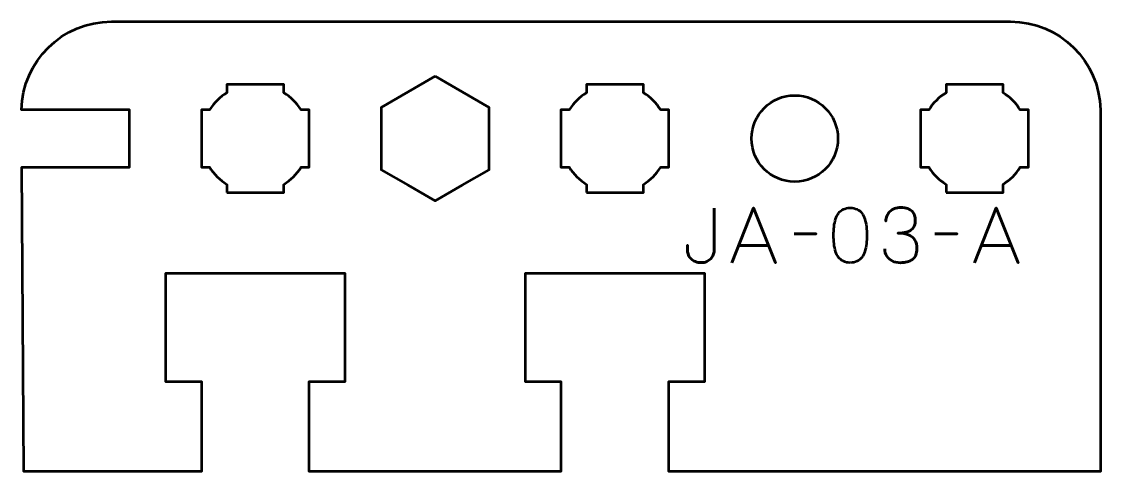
# Model space of a CAD drawing. Header units: centimetres. Extents: x -13.5 to -7.5, y -20.1 to -9.6.
# Drawn here: x -13.5 to -7.5, y -12.1 to -9.6 of the extents above; entities that cross this region are included whole.
import ezdxf

# ---------------------------------------------------------------- set-up
doc = ezdxf.new("R2010")
doc.units = ezdxf.units.CM
doc.header["$MEASUREMENT"] = 0
doc.layers.add('Layer 1', color=7, linetype='Continuous')

msp = doc.modelspace()

# ---------------------------------------------------------------- linework, layer by layer
at = {"layer": 'Layer 1', "lineweight": 53}
msp.add_ellipse((-9.2, -10.25001), major_axis=(0.23999, 0), ratio=0.9999583, dxfattribs=at)
for points, knots in [([(-7.99996, -9.60001), (-7.99996, -9.60001), (-13.00005, -9.60001), (-13.00005, -9.60001), (-13.00005, -9.60001), (-13.27321, -9.60001), (-13.49528, -9.81921), (-13.49995, -10.09126), (-13.49995, -10.09126), (-13.49995, -10.09126), (-12.90005, -10.09126), (-12.90005, -10.09126), (-12.90005, -10.09126), (-12.90005, -10.09126), (-12.90005, -10.40876), (-12.90005, -10.40876), (-12.90005, -10.40876), (-12.90005, -10.40876), (-13.49813, -10.40876), (-13.49813, -10.40876), (-13.49813, -10.40876), (-13.49813, -10.40876), (-13.48755, -12.10001), (-13.48755, -12.10001), (-13.48755, -12.10001), (-13.48755, -12.10001), (-12.50005, -12.10001), (-12.50005, -12.10001), (-12.50005, -12.10001), (-12.50005, -12.10001), (-12.50005, -11.60001), (-12.50005, -11.60001), (-12.50005, -11.60001), (-12.50005, -11.60001), (-12.70005, -11.6), (-12.70005, -11.6), (-12.70005, -11.6), (-12.70005, -11.6), (-12.70005, -11.00001), (-12.70005, -11.00001), (-12.70005, -11.00001), (-12.31672, -11.00001), (-12.08338, -11.00001), (-11.70005, -11.00001), (-11.70005, -11.00001), (-11.70005, -11.00001), (-11.70005, -11.6), (-11.70005, -11.6), (-11.70005, -11.6), (-11.70005, -11.6), (-11.90005, -11.60001), (-11.90005, -11.60001), (-11.90005, -11.60001), (-11.90005, -11.60001), (-11.90005, -12.10002), (-11.90005, -12.10002), (-11.90005, -12.10002), (-11.90005, -12.10002), (-11.49996, -12.10001), (-11.49996, -12.10001), (-11.49996, -12.10001), (-11.49996, -12.10001), (-11.49996, -12.10001), (-11.49996, -12.10001), (-11.49996, -12.10001), (-11.49996, -12.10001), (-10.89996, -12.10001), (-10.89996, -12.10001), (-10.89996, -12.10001), (-10.89996, -12.10001), (-10.89996, -12.10001), (-10.89996, -12.10001), (-10.89996, -12.10001), (-10.89996, -12.10001), (-10.50005, -12.10001), (-10.50005, -12.10001), (-10.50005, -12.10001), (-10.50005, -12.10001), (-10.50005, -11.60001), (-10.50005, -11.60001), (-10.50005, -11.60001), (-10.50005, -11.60001), (-10.70005, -11.6), (-10.70005, -11.6), (-10.70005, -11.6), (-10.70005, -11.6), (-10.70005, -11.00001), (-10.70005, -11.00001), (-10.70005, -11.00001), (-10.31672, -11.00001), (-10.08338, -11.00001), (-9.70005, -11.00001), (-9.70005, -11.00001), (-9.70005, -11.00001), (-9.70005, -11.6), (-9.70005, -11.6), (-9.70005, -11.6), (-9.70005, -11.6), (-9.90005, -11.60001), (-9.90005, -11.60001), (-9.90005, -11.60001), (-9.90005, -11.60001), (-9.90005, -12.10001), (-9.90005, -12.10001), (-9.90005, -12.10001), (-9.90005, -12.10001), (-7.49995, -12.10001), (-7.49995, -12.10001), (-7.49995, -12.10001), (-7.49995, -12.10001), (-7.49995, -12.10001), (-7.49995, -12.10001), (-7.49995, -12.10001), (-7.49995, -12.10001), (-7.49995, -12.10002), (-7.49995, -12.10002), (-7.49995, -12.10002), (-7.49995, -12.10002), (-7.50006, -10.09126), (-7.50006, -10.09126), (-7.50006, -10.09126), (-7.50473, -9.81921), (-7.7268, -9.60001), (-7.99996, -9.60001)], [0, 0, 0, 0, 0.0322581, 0.0322581, 0.0322581, 0.0322581, 0.0645161, 0.0645161, 0.0645161, 0.0645161, 0.0967742, 0.0967742, 0.0967742, 0.0967742, 0.1290323, 0.1290323, 0.1290323, 0.1290323, 0.1612903, 0.1612903, 0.1612903, 0.1612903, 0.1935484, 0.1935484, 0.1935484, 0.1935484, 0.2258065, 0.2258065, 0.2258065, 0.2258065, 0.2580645, 0.2580645, 0.2580645, 0.2580645, 0.2903226, 0.2903226, 0.2903226, 0.2903226, 0.3225806, 0.3225806, 0.3225806, 0.3225806, 0.3548387, 0.3548387, 0.3548387, 0.3548387, 0.3870968, 0.3870968, 0.3870968, 0.3870968, 0.4193548, 0.4193548, 0.4193548, 0.4193548, 0.4516129, 0.4516129, 0.4516129, 0.4516129, 0.483871, 0.483871, 0.483871, 0.483871, 0.516129, 0.516129, 0.516129, 0.516129, 0.5483871, 0.5483871, 0.5483871, 0.5483871, 0.5806452, 0.5806452, 0.5806452, 0.5806452, 0.6129032, 0.6129032, 0.6129032, 0.6129032, 0.6451613, 0.6451613, 0.6451613, 0.6451613, 0.6774194, 0.6774194, 0.6774194, 0.6774194, 0.7096774, 0.7096774, 0.7096774, 0.7096774, 0.7419355, 0.7419355, 0.7419355, 0.7419355, 0.7741935, 0.7741935, 0.7741935, 0.7741935, 0.8064516, 0.8064516, 0.8064516, 0.8064516, 0.8387097, 0.8387097, 0.8387097, 0.8387097, 0.8709677, 0.8709677, 0.8709677, 0.8709677, 0.9032258, 0.9032258, 0.9032258, 0.9032258, 0.9354839, 0.9354839, 0.9354839, 0.9354839, 0.9677419, 0.9677419, 0.9677419, 0.9677419, 1, 1, 1, 1]), ([(-12.35876, -10.55001), (-12.35876, -10.55001), (-12.35876, -10.50457), (-12.35876, -10.50457), (-12.35876, -10.50457), (-12.39752, -10.48034), (-12.43034, -10.44751), (-12.45457, -10.40876), (-12.45457, -10.40876), (-12.45457, -10.40876), (-12.50001, -10.40876), (-12.50001, -10.40876), (-12.50001, -10.40876), (-12.50001, -10.40876), (-12.50001, -10.25001), (-12.50001, -10.25001), (-12.50001, -10.25001), (-12.50001, -10.25001), (-12.50001, -10.09126), (-12.50001, -10.09126), (-12.50001, -10.09126), (-12.50001, -10.09126), (-12.45457, -10.09126), (-12.45457, -10.09126), (-12.45457, -10.09126), (-12.43034, -10.05251), (-12.39752, -10.01968), (-12.35876, -9.99545), (-12.35876, -9.99545), (-12.35876, -9.99545), (-12.35876, -9.95001), (-12.35876, -9.95001), (-12.35876, -9.95001), (-12.35876, -9.95001), (-12.2, -9.95001), (-12.2, -9.95001), (-12.2, -9.95001), (-12.2, -9.95001), (-12.04125, -9.95001), (-12.04125, -9.95001), (-12.04125, -9.95001), (-12.04125, -9.95001), (-12.04125, -9.99545), (-12.04125, -9.99545), (-12.04125, -9.99545), (-12.00249, -10.01968), (-11.96967, -10.05251), (-11.94544, -10.09126), (-11.94544, -10.09126), (-11.94544, -10.09126), (-11.9, -10.09126), (-11.9, -10.09126), (-11.9, -10.09126), (-11.9, -10.09126), (-11.9, -10.25001), (-11.9, -10.25001), (-11.9, -10.25001), (-11.9, -10.25001), (-11.9, -10.40876), (-11.9, -10.40876), (-11.9, -10.40876), (-11.9, -10.40876), (-11.94544, -10.40876), (-11.94544, -10.40876), (-11.94544, -10.40876), (-11.96967, -10.44751), (-12.00249, -10.48034), (-12.04125, -10.50457), (-12.04125, -10.50457), (-12.04125, -10.50457), (-12.04125, -10.55001), (-12.04125, -10.55001), (-12.04125, -10.55001), (-12.04125, -10.55001), (-12.2, -10.55001), (-12.2, -10.55001), (-12.2, -10.55001), (-12.2, -10.55001), (-12.35876, -10.55001), (-12.35876, -10.55001)], [0, 0, 0, 0, 0.05, 0.05, 0.05, 0.05, 0.1, 0.1, 0.1, 0.1, 0.15, 0.15, 0.15, 0.15, 0.2, 0.2, 0.2, 0.2, 0.25, 0.25, 0.25, 0.25, 0.3, 0.3, 0.3, 0.3, 0.35, 0.35, 0.35, 0.35, 0.4, 0.4, 0.4, 0.4, 0.45, 0.45, 0.45, 0.45, 0.5, 0.5, 0.5, 0.5, 0.55, 0.55, 0.55, 0.55, 0.6, 0.6, 0.6, 0.6, 0.65, 0.65, 0.65, 0.65, 0.7, 0.7, 0.7, 0.7, 0.75, 0.75, 0.75, 0.75, 0.8, 0.8, 0.8, 0.8, 0.85, 0.85, 0.85, 0.85, 0.9, 0.9, 0.9, 0.9, 0.95, 0.95, 0.95, 0.95, 1, 1, 1, 1]), ([(-11.2, -9.9036), (-11.2, -9.9036), (-11.05, -9.9902), (-11.05, -9.9902), (-11.05, -9.9902), (-11.05, -9.9902), (-10.9, -10.0768), (-10.9, -10.0768), (-10.9, -10.0768), (-10.9, -10.0768), (-10.9, -10.25001), (-10.9, -10.25001), (-10.9, -10.25001), (-10.9, -10.25001), (-10.9, -10.42322), (-10.9, -10.42322), (-10.9, -10.42322), (-10.9, -10.42322), (-11.05, -10.50982), (-11.05, -10.50982), (-11.05, -10.50982), (-11.05, -10.50982), (-11.2, -10.59642), (-11.2, -10.59642), (-11.2, -10.59642), (-11.2, -10.59642), (-11.35, -10.50982), (-11.35, -10.50982), (-11.35, -10.50982), (-11.35, -10.50982), (-11.5, -10.42322), (-11.5, -10.42322), (-11.5, -10.42322), (-11.5, -10.42322), (-11.5, -10.25001), (-11.5, -10.25001), (-11.5, -10.25001), (-11.5, -10.25001), (-11.5, -10.0768), (-11.5, -10.0768), (-11.5, -10.0768), (-11.5, -10.0768), (-11.35, -9.9902), (-11.35, -9.9902), (-11.35, -9.9902), (-11.35, -9.9902), (-11.2, -9.9036), (-11.2, -9.9036)], [0, 0, 0, 0, 0.0833333, 0.0833333, 0.0833333, 0.0833333, 0.1666667, 0.1666667, 0.1666667, 0.1666667, 0.25, 0.25, 0.25, 0.25, 0.3333333, 0.3333333, 0.3333333, 0.3333333, 0.4166667, 0.4166667, 0.4166667, 0.4166667, 0.5, 0.5, 0.5, 0.5, 0.5833333, 0.5833333, 0.5833333, 0.5833333, 0.6666667, 0.6666667, 0.6666667, 0.6666667, 0.75, 0.75, 0.75, 0.75, 0.8333333, 0.8333333, 0.8333333, 0.8333333, 0.9166667, 0.9166667, 0.9166667, 0.9166667, 1, 1, 1, 1]), ([(-10.35876, -10.55001), (-10.35876, -10.55001), (-10.35876, -10.50457), (-10.35876, -10.50457), (-10.35876, -10.50457), (-10.39752, -10.48034), (-10.43034, -10.44751), (-10.45457, -10.40876), (-10.45457, -10.40876), (-10.45457, -10.40876), (-10.50001, -10.40876), (-10.50001, -10.40876), (-10.50001, -10.40876), (-10.50001, -10.40876), (-10.50001, -10.25001), (-10.50001, -10.25001), (-10.50001, -10.25001), (-10.50001, -10.25001), (-10.50001, -10.09126), (-10.50001, -10.09126), (-10.50001, -10.09126), (-10.50001, -10.09126), (-10.45457, -10.09126), (-10.45457, -10.09126), (-10.45457, -10.09126), (-10.43034, -10.05251), (-10.39752, -10.01968), (-10.35876, -9.99545), (-10.35876, -9.99545), (-10.35876, -9.99545), (-10.35876, -9.95001), (-10.35876, -9.95001), (-10.35876, -9.95001), (-10.35876, -9.95001), (-10.2, -9.95001), (-10.2, -9.95001), (-10.2, -9.95001), (-10.2, -9.95001), (-10.04125, -9.95001), (-10.04125, -9.95001), (-10.04125, -9.95001), (-10.04125, -9.95001), (-10.04125, -9.99545), (-10.04125, -9.99545), (-10.04125, -9.99545), (-10.00249, -10.01968), (-9.96967, -10.05251), (-9.94544, -10.09126), (-9.94544, -10.09126), (-9.94544, -10.09126), (-9.9, -10.09126), (-9.9, -10.09126), (-9.9, -10.09126), (-9.9, -10.09126), (-9.9, -10.25001), (-9.9, -10.25001), (-9.9, -10.25001), (-9.9, -10.25001), (-9.9, -10.40876), (-9.9, -10.40876), (-9.9, -10.40876), (-9.9, -10.40876), (-9.94544, -10.40876), (-9.94544, -10.40876), (-9.94544, -10.40876), (-9.96967, -10.44751), (-10.00249, -10.48034), (-10.04125, -10.50457), (-10.04125, -10.50457), (-10.04125, -10.50457), (-10.04125, -10.55001), (-10.04125, -10.55001), (-10.04125, -10.55001), (-10.04125, -10.55001), (-10.2, -10.55001), (-10.2, -10.55001), (-10.2, -10.55001), (-10.2, -10.55001), (-10.35876, -10.55001), (-10.35876, -10.55001)], [0, 0, 0, 0, 0.05, 0.05, 0.05, 0.05, 0.1, 0.1, 0.1, 0.1, 0.15, 0.15, 0.15, 0.15, 0.2, 0.2, 0.2, 0.2, 0.25, 0.25, 0.25, 0.25, 0.3, 0.3, 0.3, 0.3, 0.35, 0.35, 0.35, 0.35, 0.4, 0.4, 0.4, 0.4, 0.45, 0.45, 0.45, 0.45, 0.5, 0.5, 0.5, 0.5, 0.55, 0.55, 0.55, 0.55, 0.6, 0.6, 0.6, 0.6, 0.65, 0.65, 0.65, 0.65, 0.7, 0.7, 0.7, 0.7, 0.75, 0.75, 0.75, 0.75, 0.8, 0.8, 0.8, 0.8, 0.85, 0.85, 0.85, 0.85, 0.9, 0.9, 0.9, 0.9, 0.95, 0.95, 0.95, 0.95, 1, 1, 1, 1]), ([(-8.35876, -10.55001), (-8.35876, -10.55001), (-8.35876, -10.50457), (-8.35876, -10.50457), (-8.35876, -10.50457), (-8.39752, -10.48034), (-8.43034, -10.44751), (-8.45457, -10.40876), (-8.45457, -10.40876), (-8.45457, -10.40876), (-8.50001, -10.40876), (-8.50001, -10.40876), (-8.50001, -10.40876), (-8.50001, -10.40876), (-8.50001, -10.25001), (-8.50001, -10.25001), (-8.50001, -10.25001), (-8.50001, -10.25001), (-8.50001, -10.09126), (-8.50001, -10.09126), (-8.50001, -10.09126), (-8.50001, -10.09126), (-8.45457, -10.09126), (-8.45457, -10.09126), (-8.45457, -10.09126), (-8.43034, -10.05251), (-8.39752, -10.01968), (-8.35876, -9.99545), (-8.35876, -9.99545), (-8.35876, -9.99545), (-8.35876, -9.95001), (-8.35876, -9.95001), (-8.35876, -9.95001), (-8.35876, -9.95001), (-8.2, -9.95001), (-8.2, -9.95001), (-8.2, -9.95001), (-8.2, -9.95001), (-8.04125, -9.95001), (-8.04125, -9.95001), (-8.04125, -9.95001), (-8.04125, -9.95001), (-8.04125, -9.99545), (-8.04125, -9.99545), (-8.04125, -9.99545), (-8.00249, -10.01968), (-7.96967, -10.05251), (-7.94544, -10.09126), (-7.94544, -10.09126), (-7.94544, -10.09126), (-7.9, -10.09126), (-7.9, -10.09126), (-7.9, -10.09126), (-7.9, -10.09126), (-7.9, -10.25001), (-7.9, -10.25001), (-7.9, -10.25001), (-7.9, -10.25001), (-7.9, -10.40876), (-7.9, -10.40876), (-7.9, -10.40876), (-7.9, -10.40876), (-7.94544, -10.40876), (-7.94544, -10.40876), (-7.94544, -10.40876), (-7.96967, -10.44751), (-8.00249, -10.48034), (-8.04125, -10.50457), (-8.04125, -10.50457), (-8.04125, -10.50457), (-8.04125, -10.55001), (-8.04125, -10.55001), (-8.04125, -10.55001), (-8.04125, -10.55001), (-8.2, -10.55001), (-8.2, -10.55001), (-8.2, -10.55001), (-8.2, -10.55001), (-8.35876, -10.55001), (-8.35876, -10.55001)], [0, 0, 0, 0, 0.05, 0.05, 0.05, 0.05, 0.1, 0.1, 0.1, 0.1, 0.15, 0.15, 0.15, 0.15, 0.2, 0.2, 0.2, 0.2, 0.25, 0.25, 0.25, 0.25, 0.3, 0.3, 0.3, 0.3, 0.35, 0.35, 0.35, 0.35, 0.4, 0.4, 0.4, 0.4, 0.45, 0.45, 0.45, 0.45, 0.5, 0.5, 0.5, 0.5, 0.55, 0.55, 0.55, 0.55, 0.6, 0.6, 0.6, 0.6, 0.65, 0.65, 0.65, 0.65, 0.7, 0.7, 0.7, 0.7, 0.75, 0.75, 0.75, 0.75, 0.8, 0.8, 0.8, 0.8, 0.85, 0.85, 0.85, 0.85, 0.9, 0.9, 0.9, 0.9, 0.95, 0.95, 0.95, 0.95, 1, 1, 1, 1])]:
    msp.add_open_spline(points, degree=3, knots=knots, dxfattribs=at)
at = {"layer": 'Layer 1', "color": 5, "lineweight": 53}
for points, knots in [([(-9.64798, -10.63659), (-9.64798, -10.63659), (-9.6484, -10.87366), (-9.6484, -10.87366), (-9.6484, -10.87366), (-9.6484, -10.88135), (-9.65003, -10.88911), (-9.65313, -10.8968), (-9.65313, -10.8968), (-9.65631, -10.90456), (-9.66096, -10.91162), (-9.6671, -10.91811), (-9.6671, -10.91811), (-9.67331, -10.92453), (-9.68086, -10.92975), (-9.68982, -10.93363), (-9.68982, -10.93363), (-9.69885, -10.93758), (-9.70915, -10.93956), (-9.72079, -10.9397), (-9.72079, -10.9397), (-9.73244, -10.9397), (-9.74295, -10.93779), (-9.75226, -10.93405), (-9.75226, -10.93405), (-9.76158, -10.93024), (-9.76955, -10.92516), (-9.77611, -10.91874), (-9.77611, -10.91874), (-9.78274, -10.91232), (-9.78775, -10.90527), (-9.79128, -10.89743), (-9.79128, -10.89743), (-9.79481, -10.8896), (-9.79657, -10.8817), (-9.79657, -10.87366), (-9.79657, -10.87366), (-9.79657, -10.87366), (-9.79657, -10.84233), (-9.79657, -10.84233), (-9.79657, -10.84233), (-9.79657, -10.84233), (-9.79657, -10.87366), (-9.79657, -10.87366), (-9.79657, -10.87366), (-9.79657, -10.8817), (-9.79481, -10.8896), (-9.79128, -10.89743), (-9.79128, -10.89743), (-9.78775, -10.90527), (-9.78274, -10.91232), (-9.77611, -10.91874), (-9.77611, -10.91874), (-9.76955, -10.92516), (-9.76158, -10.93024), (-9.75226, -10.93405), (-9.75226, -10.93405), (-9.74295, -10.93779), (-9.73244, -10.9397), (-9.72079, -10.9397), (-9.72079, -10.9397), (-9.70915, -10.93956), (-9.69885, -10.93758), (-9.68982, -10.93363), (-9.68982, -10.93363), (-9.68086, -10.92975), (-9.67331, -10.92453), (-9.6671, -10.91811), (-9.6671, -10.91811), (-9.66096, -10.91162), (-9.65631, -10.90456), (-9.65313, -10.8968), (-9.65313, -10.8968), (-9.65003, -10.88911), (-9.6484, -10.88135), (-9.6484, -10.87366), (-9.6484, -10.87366), (-9.6484, -10.87366), (-9.64798, -10.63659), (-9.64798, -10.63659)], [0, 0, 0, 0, 0.05, 0.05, 0.05, 0.05, 0.1, 0.1, 0.1, 0.1, 0.15, 0.15, 0.15, 0.15, 0.2, 0.2, 0.2, 0.2, 0.25, 0.25, 0.25, 0.25, 0.3, 0.3, 0.3, 0.3, 0.35, 0.35, 0.35, 0.35, 0.4, 0.4, 0.4, 0.4, 0.45, 0.45, 0.45, 0.45, 0.5, 0.5, 0.5, 0.5, 0.55, 0.55, 0.55, 0.55, 0.6, 0.6, 0.6, 0.6, 0.65, 0.65, 0.65, 0.65, 0.7, 0.7, 0.7, 0.7, 0.75, 0.75, 0.75, 0.75, 0.8, 0.8, 0.8, 0.8, 0.85, 0.85, 0.85, 0.85, 0.9, 0.9, 0.9, 0.9, 0.95, 0.95, 0.95, 0.95, 1, 1, 1, 1]), ([(-9.54977, -10.94012), (-9.54977, -10.94012), (-9.4287, -10.6349), (-9.4287, -10.6349), (-9.4287, -10.6349), (-9.4287, -10.6349), (-9.3072, -10.94012), (-9.3072, -10.94012), (-9.3072, -10.94012), (-9.3072, -10.94012), (-9.4287, -10.6349), (-9.4287, -10.6349), (-9.4287, -10.6349), (-9.4287, -10.6349), (-9.54977, -10.94012), (-9.54977, -10.94012)], [0, 0, 0, 0, 0.25, 0.25, 0.25, 0.25, 0.5, 0.5, 0.5, 0.5, 0.75, 0.75, 0.75, 0.75, 1, 1, 1, 1]), ([(-8.89148, -10.94012), (-8.87667, -10.94005), (-8.8639, -10.93744), (-8.85324, -10.93236), (-8.85324, -10.93236), (-8.84266, -10.92728), (-8.83384, -10.92001), (-8.82679, -10.91077), (-8.82679, -10.91077), (-8.8198, -10.90146), (-8.8143, -10.89045), (-8.81021, -10.87775), (-8.81021, -10.87775), (-8.80618, -10.86505), (-8.80329, -10.85115), (-8.80167, -10.83591), (-8.80167, -10.83591), (-8.79997, -10.82067), (-8.79913, -10.80465), (-8.7992, -10.78772), (-8.7992, -10.78772), (-8.79913, -10.77086), (-8.79997, -10.75484), (-8.80167, -10.73967), (-8.80167, -10.73967), (-8.80329, -10.7245), (-8.80618, -10.71053), (-8.81021, -10.69783), (-8.81021, -10.69783), (-8.8143, -10.6852), (-8.8198, -10.6742), (-8.82679, -10.66481), (-8.82679, -10.66481), (-8.83384, -10.6555), (-8.84266, -10.64823), (-8.85324, -10.64315), (-8.85324, -10.64315), (-8.8639, -10.638), (-8.87667, -10.63539), (-8.89148, -10.63532), (-8.89148, -10.63532), (-8.9063, -10.63539), (-8.91907, -10.638), (-8.92973, -10.64315), (-8.92973, -10.64315), (-8.94031, -10.64823), (-8.94913, -10.6555), (-8.95618, -10.66481), (-8.95618, -10.66481), (-8.96317, -10.6742), (-8.96867, -10.6852), (-8.97276, -10.69783), (-8.97276, -10.69783), (-8.97679, -10.71053), (-8.97968, -10.7245), (-8.9813, -10.73967), (-8.9813, -10.73967), (-8.98299, -10.75484), (-8.98384, -10.77086), (-8.98377, -10.78772), (-8.98377, -10.78772), (-8.98384, -10.80465), (-8.98299, -10.82067), (-8.9813, -10.83591), (-8.9813, -10.83591), (-8.97968, -10.85115), (-8.97679, -10.86505), (-8.97276, -10.87775), (-8.97276, -10.87775), (-8.96867, -10.89045), (-8.96317, -10.90146), (-8.95618, -10.91077), (-8.95618, -10.91077), (-8.94913, -10.92001), (-8.94031, -10.92728), (-8.92973, -10.93236), (-8.92973, -10.93236), (-8.91907, -10.93744), (-8.9063, -10.94005), (-8.89148, -10.94012)], [0, 0, 0, 0, 0.05, 0.05, 0.05, 0.05, 0.1, 0.1, 0.1, 0.1, 0.15, 0.15, 0.15, 0.15, 0.2, 0.2, 0.2, 0.2, 0.25, 0.25, 0.25, 0.25, 0.3, 0.3, 0.3, 0.3, 0.35, 0.35, 0.35, 0.35, 0.4, 0.4, 0.4, 0.4, 0.45, 0.45, 0.45, 0.45, 0.5, 0.5, 0.5, 0.5, 0.55, 0.55, 0.55, 0.55, 0.6, 0.6, 0.6, 0.6, 0.65, 0.65, 0.65, 0.65, 0.7, 0.7, 0.7, 0.7, 0.75, 0.75, 0.75, 0.75, 0.8, 0.8, 0.8, 0.8, 0.85, 0.85, 0.85, 0.85, 0.9, 0.9, 0.9, 0.9, 0.95, 0.95, 0.95, 0.95, 1, 1, 1, 1]), ([(-8.89148, -10.94012), (-8.87667, -10.94005), (-8.8639, -10.93744), (-8.85324, -10.93236), (-8.85324, -10.93236), (-8.84266, -10.92728), (-8.83384, -10.92001), (-8.82679, -10.91077), (-8.82679, -10.91077), (-8.8198, -10.90146), (-8.8143, -10.89045), (-8.81021, -10.87775), (-8.81021, -10.87775), (-8.80618, -10.86505), (-8.80329, -10.85115), (-8.80167, -10.83591), (-8.80167, -10.83591), (-8.79997, -10.82067), (-8.79913, -10.80465), (-8.7992, -10.78772), (-8.7992, -10.78772), (-8.79913, -10.77086), (-8.79997, -10.75484), (-8.80167, -10.73967), (-8.80167, -10.73967), (-8.80329, -10.7245), (-8.80618, -10.71053), (-8.81021, -10.69783), (-8.81021, -10.69783), (-8.8143, -10.6852), (-8.8198, -10.6742), (-8.82679, -10.66481), (-8.82679, -10.66481), (-8.83384, -10.6555), (-8.84266, -10.64823), (-8.85324, -10.64315), (-8.85324, -10.64315), (-8.8639, -10.638), (-8.87667, -10.63539), (-8.89148, -10.63532), (-8.89148, -10.63532), (-8.9063, -10.63539), (-8.91907, -10.638), (-8.92973, -10.64315), (-8.92973, -10.64315), (-8.94031, -10.64823), (-8.94913, -10.6555), (-8.95618, -10.66481), (-8.95618, -10.66481), (-8.96317, -10.6742), (-8.96867, -10.6852), (-8.97276, -10.69783), (-8.97276, -10.69783), (-8.97679, -10.71053), (-8.97968, -10.7245), (-8.9813, -10.73967), (-8.9813, -10.73967), (-8.98299, -10.75484), (-8.98384, -10.77086), (-8.98377, -10.78772), (-8.98377, -10.78772), (-8.98384, -10.80465), (-8.98299, -10.82067), (-8.9813, -10.83591), (-8.9813, -10.83591), (-8.97968, -10.85115), (-8.97679, -10.86505), (-8.97276, -10.87775), (-8.97276, -10.87775), (-8.96867, -10.89045), (-8.96317, -10.90146), (-8.95618, -10.91077), (-8.95618, -10.91077), (-8.94913, -10.92001), (-8.94031, -10.92728), (-8.92973, -10.93236), (-8.92973, -10.93236), (-8.91907, -10.93744), (-8.9063, -10.94005), (-8.89148, -10.94012)], [0, 0, 0, 0, 0.05, 0.05, 0.05, 0.05, 0.1, 0.1, 0.1, 0.1, 0.15, 0.15, 0.15, 0.15, 0.2, 0.2, 0.2, 0.2, 0.25, 0.25, 0.25, 0.25, 0.3, 0.3, 0.3, 0.3, 0.35, 0.35, 0.35, 0.35, 0.4, 0.4, 0.4, 0.4, 0.45, 0.45, 0.45, 0.45, 0.5, 0.5, 0.5, 0.5, 0.55, 0.55, 0.55, 0.55, 0.6, 0.6, 0.6, 0.6, 0.65, 0.65, 0.65, 0.65, 0.7, 0.7, 0.7, 0.7, 0.75, 0.75, 0.75, 0.75, 0.8, 0.8, 0.8, 0.8, 0.85, 0.85, 0.85, 0.85, 0.9, 0.9, 0.9, 0.9, 0.95, 0.95, 0.95, 0.95, 1, 1, 1, 1]), ([(-8.69887, -10.8635), (-8.6988, -10.87874), (-8.69527, -10.892), (-8.68829, -10.9035), (-8.68829, -10.9035), (-8.6813, -10.91493), (-8.67135, -10.92389), (-8.65837, -10.93031), (-8.65837, -10.93031), (-8.64539, -10.93673), (-8.6298, -10.93998), (-8.61166, -10.94012), (-8.61166, -10.94012), (-8.59805, -10.94012), (-8.5857, -10.93871), (-8.57448, -10.93575), (-8.57448, -10.93575), (-8.56333, -10.93278), (-8.55374, -10.9282), (-8.54562, -10.92192), (-8.54562, -10.92192), (-8.53751, -10.91564), (-8.5313, -10.90752), (-8.52686, -10.89765), (-8.52686, -10.89765), (-8.52248, -10.8877), (-8.5203, -10.87577), (-8.52023, -10.8618), (-8.52023, -10.8618), (-8.52015, -10.84318), (-8.52396, -10.82744), (-8.53151, -10.81467), (-8.53151, -10.81467), (-8.53906, -10.8019), (-8.55078, -10.79231), (-8.56651, -10.78575), (-8.56651, -10.78575), (-8.58224, -10.77918), (-8.60242, -10.77587), (-8.6269, -10.77587), (-8.6269, -10.77587), (-8.60863, -10.77594), (-8.59332, -10.77425), (-8.58083, -10.77079), (-8.58083, -10.77079), (-8.56841, -10.76733), (-8.55847, -10.76246), (-8.55099, -10.75611), (-8.55099, -10.75611), (-8.54351, -10.74983), (-8.53808, -10.74235), (-8.53483, -10.73375), (-8.53483, -10.73375), (-8.53151, -10.72521), (-8.52989, -10.71583), (-8.52996, -10.7056), (-8.52996, -10.7056), (-8.52989, -10.69536), (-8.5313, -10.68591), (-8.53412, -10.67716), (-8.53412, -10.67716), (-8.53688, -10.66841), (-8.54139, -10.66072), (-8.54753, -10.65416), (-8.54753, -10.65416), (-8.55367, -10.6476), (-8.56178, -10.64245), (-8.57173, -10.63878), (-8.57173, -10.63878), (-8.58175, -10.63511), (-8.59396, -10.63328), (-8.60828, -10.63321), (-8.60828, -10.63321), (-8.62253, -10.63328), (-8.63502, -10.63539), (-8.6456, -10.63949), (-8.6456, -10.63949), (-8.65626, -10.64358), (-8.665, -10.64915), (-8.67206, -10.65628), (-8.67206, -10.65628), (-8.67904, -10.6634), (-8.68427, -10.67152), (-8.68772, -10.68069), (-8.68772, -10.68069), (-8.69125, -10.68986), (-8.69294, -10.6996), (-8.69294, -10.70983), (-8.69294, -10.70983), (-8.69294, -10.6996), (-8.69125, -10.68986), (-8.68772, -10.68069), (-8.68772, -10.68069), (-8.68427, -10.67152), (-8.67904, -10.6634), (-8.67206, -10.65628), (-8.67206, -10.65628), (-8.665, -10.64915), (-8.65626, -10.64358), (-8.6456, -10.63949), (-8.6456, -10.63949), (-8.63502, -10.63539), (-8.62253, -10.63328), (-8.60828, -10.63321), (-8.60828, -10.63321), (-8.59396, -10.63328), (-8.58175, -10.63511), (-8.57173, -10.63878), (-8.57173, -10.63878), (-8.56178, -10.64245), (-8.55367, -10.6476), (-8.54753, -10.65416), (-8.54753, -10.65416), (-8.54139, -10.66072), (-8.53688, -10.66841), (-8.53412, -10.67716), (-8.53412, -10.67716), (-8.5313, -10.68591), (-8.52989, -10.69536), (-8.52996, -10.7056), (-8.52996, -10.7056), (-8.52989, -10.71583), (-8.53151, -10.72521), (-8.53483, -10.73375), (-8.53483, -10.73375), (-8.53808, -10.74235), (-8.54351, -10.74983), (-8.55099, -10.75611), (-8.55099, -10.75611), (-8.55847, -10.76246), (-8.56841, -10.76733), (-8.58083, -10.77079), (-8.58083, -10.77079), (-8.59332, -10.77425), (-8.60863, -10.77594), (-8.6269, -10.77587), (-8.6269, -10.77587), (-8.60242, -10.77587), (-8.58224, -10.77918), (-8.56651, -10.78575), (-8.56651, -10.78575), (-8.55078, -10.79231), (-8.53906, -10.8019), (-8.53151, -10.81467), (-8.53151, -10.81467), (-8.52396, -10.82744), (-8.52015, -10.84318), (-8.52023, -10.8618), (-8.52023, -10.8618), (-8.5203, -10.87577), (-8.52248, -10.8877), (-8.52686, -10.89765), (-8.52686, -10.89765), (-8.5313, -10.90752), (-8.53751, -10.91564), (-8.54562, -10.92192), (-8.54562, -10.92192), (-8.55374, -10.9282), (-8.56333, -10.93278), (-8.57448, -10.93575), (-8.57448, -10.93575), (-8.5857, -10.93871), (-8.59805, -10.94012), (-8.61166, -10.94012), (-8.61166, -10.94012), (-8.6298, -10.93998), (-8.64539, -10.93673), (-8.65837, -10.93031), (-8.65837, -10.93031), (-8.67135, -10.92389), (-8.6813, -10.91493), (-8.68829, -10.9035), (-8.68829, -10.9035), (-8.69527, -10.892), (-8.6988, -10.87874), (-8.69887, -10.8635)], [0, 0, 0, 0, 0.0227273, 0.0227273, 0.0227273, 0.0227273, 0.0454545, 0.0454545, 0.0454545, 0.0454545, 0.0681818, 0.0681818, 0.0681818, 0.0681818, 0.0909091, 0.0909091, 0.0909091, 0.0909091, 0.1136364, 0.1136364, 0.1136364, 0.1136364, 0.1363636, 0.1363636, 0.1363636, 0.1363636, 0.1590909, 0.1590909, 0.1590909, 0.1590909, 0.1818182, 0.1818182, 0.1818182, 0.1818182, 0.2045455, 0.2045455, 0.2045455, 0.2045455, 0.2272727, 0.2272727, 0.2272727, 0.2272727, 0.25, 0.25, 0.25, 0.25, 0.2727273, 0.2727273, 0.2727273, 0.2727273, 0.2954545, 0.2954545, 0.2954545, 0.2954545, 0.3181818, 0.3181818, 0.3181818, 0.3181818, 0.3409091, 0.3409091, 0.3409091, 0.3409091, 0.3636364, 0.3636364, 0.3636364, 0.3636364, 0.3863636, 0.3863636, 0.3863636, 0.3863636, 0.4090909, 0.4090909, 0.4090909, 0.4090909, 0.4318182, 0.4318182, 0.4318182, 0.4318182, 0.4545455, 0.4545455, 0.4545455, 0.4545455, 0.4772727, 0.4772727, 0.4772727, 0.4772727, 0.5, 0.5, 0.5, 0.5, 0.5227273, 0.5227273, 0.5227273, 0.5227273, 0.5454545, 0.5454545, 0.5454545, 0.5454545, 0.5681818, 0.5681818, 0.5681818, 0.5681818, 0.5909091, 0.5909091, 0.5909091, 0.5909091, 0.6136364, 0.6136364, 0.6136364, 0.6136364, 0.6363636, 0.6363636, 0.6363636, 0.6363636, 0.6590909, 0.6590909, 0.6590909, 0.6590909, 0.6818182, 0.6818182, 0.6818182, 0.6818182, 0.7045455, 0.7045455, 0.7045455, 0.7045455, 0.7272727, 0.7272727, 0.7272727, 0.7272727, 0.75, 0.75, 0.75, 0.75, 0.7727273, 0.7727273, 0.7727273, 0.7727273, 0.7954545, 0.7954545, 0.7954545, 0.7954545, 0.8181818, 0.8181818, 0.8181818, 0.8181818, 0.8409091, 0.8409091, 0.8409091, 0.8409091, 0.8636364, 0.8636364, 0.8636364, 0.8636364, 0.8863636, 0.8863636, 0.8863636, 0.8863636, 0.9090909, 0.9090909, 0.9090909, 0.9090909, 0.9318182, 0.9318182, 0.9318182, 0.9318182, 0.9545455, 0.9545455, 0.9545455, 0.9545455, 0.9772727, 0.9772727, 0.9772727, 0.9772727, 1, 1, 1, 1]), ([(-8.20018, -10.94012), (-8.20018, -10.94012), (-8.07911, -10.6349), (-8.07911, -10.6349), (-8.07911, -10.6349), (-8.07911, -10.6349), (-7.95761, -10.94012), (-7.95761, -10.94012), (-7.95761, -10.94012), (-7.95761, -10.94012), (-8.07911, -10.6349), (-8.07911, -10.6349), (-8.07911, -10.6349), (-8.07911, -10.6349), (-8.20018, -10.94012), (-8.20018, -10.94012)], [0, 0, 0, 0, 0.25, 0.25, 0.25, 0.25, 0.5, 0.5, 0.5, 0.5, 0.75, 0.75, 0.75, 0.75, 1, 1, 1, 1]), ([(-9.20391, -10.78052), (-9.20391, -10.78052), (-9.08072, -10.78052), (-9.08072, -10.78052), (-9.08072, -10.78052), (-9.08072, -10.78052), (-9.20391, -10.78052), (-9.20391, -10.78052)], [0, 0, 0, 0, 0.5, 0.5, 0.5, 0.5, 1, 1, 1, 1]), ([(-8.42031, -10.78052), (-8.42031, -10.78052), (-8.29712, -10.78052), (-8.29712, -10.78052), (-8.29712, -10.78052), (-8.29712, -10.78052), (-8.42031, -10.78052), (-8.42031, -10.78052)], [0, 0, 0, 0, 0.5, 0.5, 0.5, 0.5, 1, 1, 1, 1]), ([(-9.51167, -10.84402), (-9.51167, -10.84402), (-9.34573, -10.84402), (-9.34573, -10.84402), (-9.34573, -10.84402), (-9.34573, -10.84402), (-9.51167, -10.84402), (-9.51167, -10.84402)], [0, 0, 0, 0, 0.5, 0.5, 0.5, 0.5, 1, 1, 1, 1]), ([(-8.16208, -10.84402), (-8.16208, -10.84402), (-7.99614, -10.84402), (-7.99614, -10.84402), (-7.99614, -10.84402), (-7.99614, -10.84402), (-8.16208, -10.84402), (-8.16208, -10.84402)], [0, 0, 0, 0, 0.5, 0.5, 0.5, 0.5, 1, 1, 1, 1])]:
    msp.add_open_spline(points, degree=3, knots=knots, dxfattribs=at)

doc.saveas('drawing.dxf')
